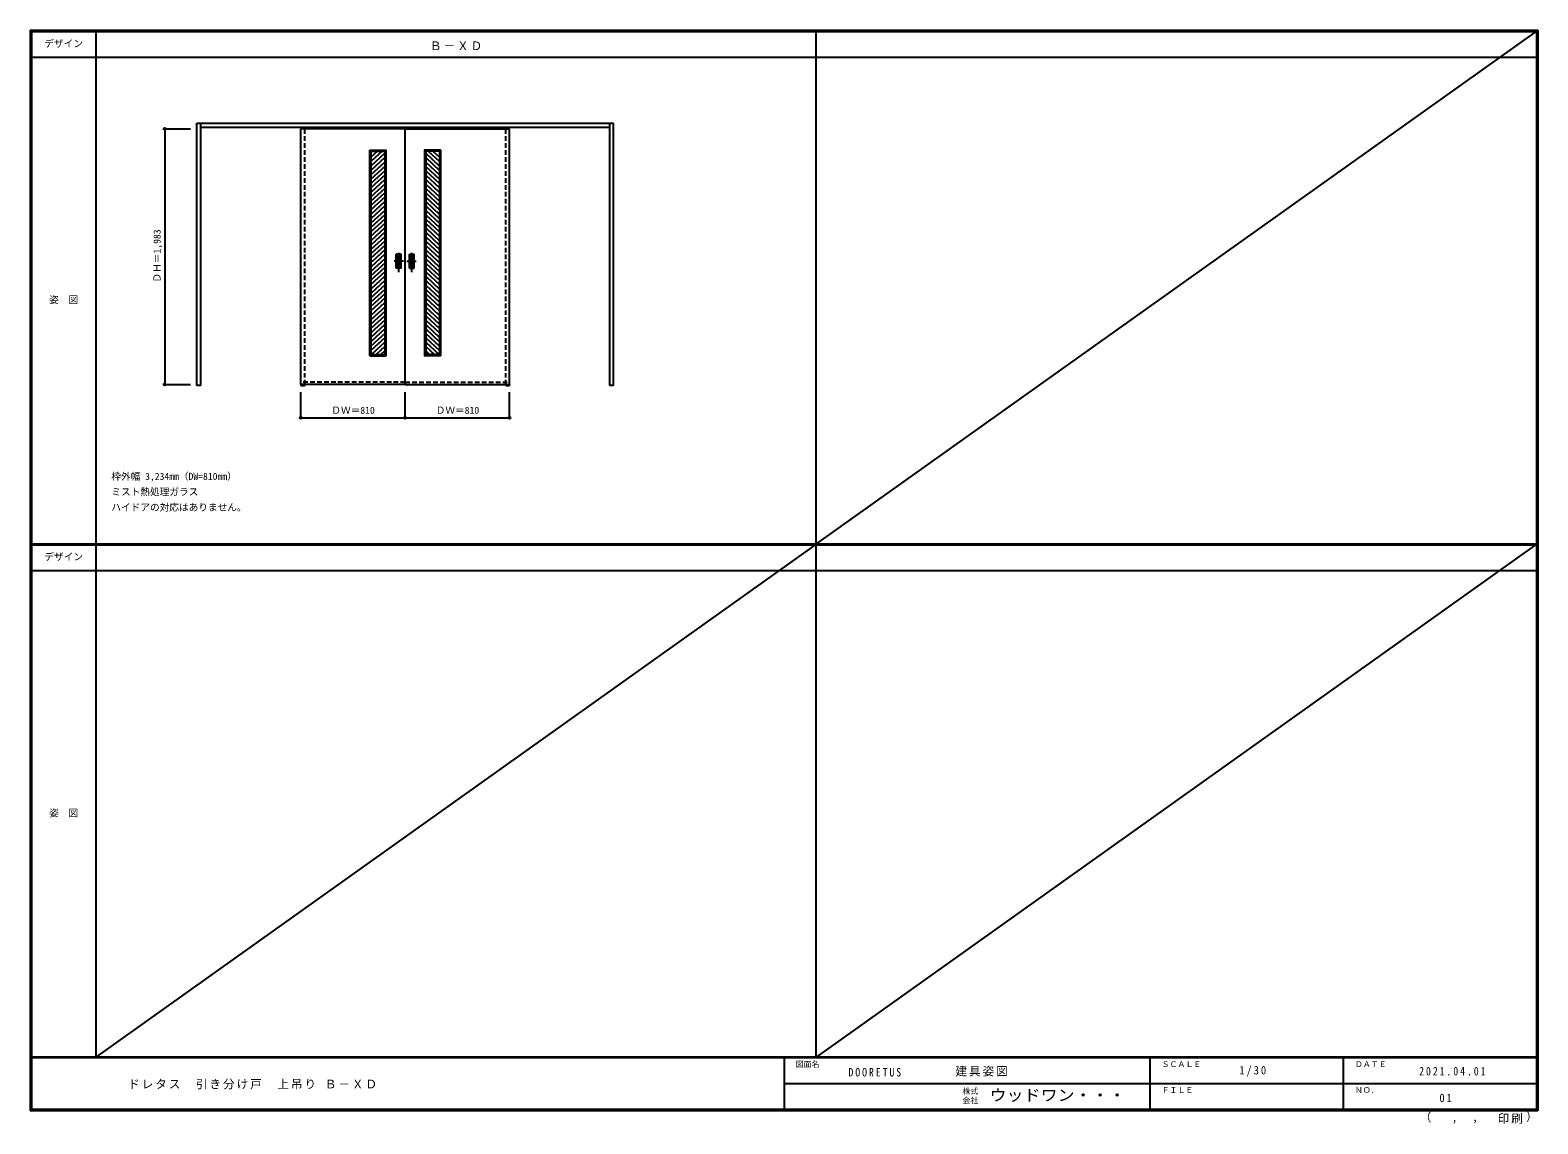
# Model space of a CAD drawing. Units: millimetres, scale not verified. Extents: x -6000 to 5700, y -4307 to 4175.
import ezdxf
from ezdxf.enums import TextEntityAlignment as Align

# ---------------------------------------------------------------- set-up
doc = ezdxf.new("R2010")
doc.units = ezdxf.units.MM
doc.header["$LTSCALE"] = 30
doc.header["$PDMODE"] = 32
doc.header["$PDSIZE"] = 15
doc.linetypes.add('CHAIN1', pattern=[8, 5, -1, 1, -1])
doc.linetypes.add('DASHED1', pattern=[1.8, 1.2, -0.6])
for name, color, linetype in [('0-2_扉', 7, 'Continuous'), ('0-4_枠', 3, 'Continuous'), ('0-6_引手', 7, 'Continuous'), ('0-A_文字', 7, 'Continuous'), ('0-B_寸法', 7, 'Continuous'), ('0-C_ハッチ', 4, 'Continuous'), ('F-1_枠', 6, 'Continuous'), ('F-A_文字', 7, 'Continuous')]:
    doc.layers.add(name, color=color, linetype=linetype)
doc.styles.add('ＭＳ ゴシック', font='')
doc.styles.get('ＭＳ ゴシック').set_extended_font_data('MS Gothic')

msp = doc.modelspace()

# ---------------------------------------------------------------- linework, layer by layer
at = {"layer": '0-2_扉'}
for p, q in [((-3899.15, 1426.5), (-3899.15, 3409.5)), ((-2279.15, 1426.5), (-2279.15, 3409.5)), ((-3364.15, 3245.5), (-3355.15, 3236.5)), ((-3364.15, 1650.5), (-3364.15, 3245.5)), ((-3355.15, 3236.5), (-3248.15, 3236.5)), ((-3355.15, 3236.5), (-3355.15, 1659.5)), ((-3248.15, 3236.5), (-3248.15, 1659.5)), ((-3239.15, 3245.5), (-3239.15, 1650.5)), ((-2939.15, 3245.5), (-2939.15, 1650.5)), ((-2823.15, 3236.5), (-2930.15, 3236.5)), ((-2930.15, 3236.5), (-2930.15, 1659.5)), ((-2814.15, 3245.5), (-2823.15, 3236.5)), ((-2823.15, 3236.5), (-2823.15, 1659.5)), ((-2814.15, 1650.5), (-2814.15, 3245.5)), ((-3364.15, 1650.5), (-3355.15, 1659.5)), ((-3355.15, 1659.5), (-3248.15, 1659.5)), ((-3355.15, 1659.5), (-3248.15, 1659.5)), ((-2823.15, 1659.5), (-2930.15, 1659.5)), ((-2823.15, 1659.5), (-2930.15, 1659.5)), ((-2814.15, 1650.5), (-2823.15, 1659.5)), ((-3089.15, 1426.5), (-3899.15, 1426.5)), ((-3089.15, 1426.5), (-2279.15, 1426.5))]:
    msp.add_line(p, q, dxfattribs=at)
at = {"layer": '0-2_扉', "linetype": 'DASHED1'}
for q in [(-3899.15, 1444.5), (-2279.15, 1444.5)]:
    msp.add_line((-3089.15, 1444.5), q, dxfattribs=at)
at = {"layer": '0-2_扉'}
for points in [[(-3089.15, 1426.5), (-3089.15, 3409.5), (-3899.15, 3409.5)], [(-3089.15, 1426.5), (-3089.15, 3409.5), (-2279.15, 3409.5)], [(-3364.15, 3245.5), (-3239.15, 3245.5), (-3248.15, 3236.5)], [(-2814.15, 3245.5), (-2939.15, 3245.5), (-2930.15, 3236.5)], [(-3364.15, 1650.5), (-3239.15, 1650.5), (-3248.15, 1659.5)], [(-2814.15, 1650.5), (-2939.15, 1650.5), (-2930.15, 1659.5)]]:
    msp.add_lwpolyline(points, dxfattribs=at)
at = {"layer": '0-4_枠'}
for p, q in [((-4706.15, 1418), (-4706.15, 3453)), ((-4706.15, 3453), (-1472.15, 3453)), ((-4676.15, 1418), (-4676.15, 3453)), ((-4676.15, 3423), (-1502.15, 3423)), ((-1502.15, 1418), (-1502.15, 3453)), ((-1472.15, 1418), (-1472.15, 3453)), ((-4676.15, 1418), (-4706.15, 1418)), ((-3899.15, 1426.5), (-3899.15, 1418)), ((-3899.15, 1418), (-3869.15, 1418)), ((-3869.15, 1426.5), (-3869.15, 1418)), ((-2309.15, 1426.5), (-2309.15, 1418)), ((-2309.15, 1418), (-2279.15, 1418)), ((-2279.15, 1426.5), (-2279.15, 1418)), ((-1472.15, 1418), (-1502.15, 1418))]:
    msp.add_line(p, q, dxfattribs=at)
at = {"layer": '0-4_枠', "color": 4, "linetype": 'DASHED1'}
for p, q in [((-3899.15, 1426), (-3899.15, 3423)), ((-3869.15, 1426), (-3869.15, 3423)), ((-2309.15, 1426), (-2309.15, 3423)), ((-2279.15, 1426), (-2279.15, 3423))]:
    msp.add_line(p, q, dxfattribs=at)
at = {"layer": '0-6_引手', "linetype": 'CHAIN1'}
for p, q in [((-3140.15, 2298.77), (-3140.15, 2469.62)), ((-3038.15, 2298.77), (-3038.15, 2469.62)), ((-3102.08, 2384), (-3174.59, 2384)), ((-3076.22, 2384), (-3003.71, 2384))]:
    msp.add_line(p, q, dxfattribs=at)
at = {"layer": '0-6_引手'}
for p, q in [((-3121.15, 2439), (-3159.15, 2439)), ((-3159.15, 2329), (-3159.15, 2439)), ((-3127.65, 2423), (-3152.65, 2423)), ((-3152.65, 2345), (-3152.65, 2423)), ((-3127.65, 2345), (-3152.65, 2345)), ((-3127.65, 2345), (-3127.65, 2423)), ((-3121.15, 2329), (-3121.15, 2439)), ((-3057.15, 2439), (-3019.15, 2439)), ((-3057.15, 2329), (-3057.15, 2439)), ((-3050.65, 2423), (-3025.65, 2423)), ((-3050.65, 2345), (-3050.65, 2423)), ((-3050.65, 2345), (-3025.65, 2345)), ((-3025.65, 2345), (-3025.65, 2423)), ((-3019.15, 2329), (-3019.15, 2439)), ((-3121.15, 2329), (-3159.15, 2329)), ((-3057.15, 2329), (-3019.15, 2329))]:
    msp.add_line(p, q, dxfattribs=at)
at = {"layer": '0-6_引手', "linetype": 'DASHED1'}
for p, q in [((-3156.15, 2333), (-3156.15, 2435)), ((-3022.15, 2333), (-3022.15, 2435)), ((-3124.15, 2333), (-3156.15, 2333)), ((-3054.15, 2333), (-3022.15, 2333))]:
    msp.add_line(p, q, dxfattribs=at)
for points in [[(-3124.15, 2333), (-3124.15, 2435), (-3156.15, 2435)], [(-3054.15, 2333), (-3054.15, 2435), (-3022.15, 2435)]]:
    msp.add_lwpolyline(points, dxfattribs=at)
at = {"layer": '0-B_寸法', "color": 4}
for p, q in [((-4956.15, 3409.5), (-4756.15, 3409.5)), ((-4956.15, 3409.5), (-4956.15, 1426.5)), ((-4956.15, 1426.5), (-4756.15, 1426.5)), ((-3899.15, 1168), (-3899.15, 1368)), ((-3089.15, 1168), (-3089.15, 1368)), ((-2279.15, 1168), (-2279.15, 1368)), ((-3899.15, 1168), (-2279.15, 1168))]:
    msp.add_line(p, q, dxfattribs=at)
at = {"layer": '0-B_寸法'}
for p in [(-4956.15, 3409.5), (-4956.15, 1426.5), (-3899.15, 1168), (-3089.15, 1168), (-2279.15, 1168)]:
    msp.add_point(p, dxfattribs=at)
at = {"layer": '0-C_ハッチ'}
for p, q in [((-3304.43, 3236.5), (-3355.15, 3189.54)), ((-3267.63, 3236.5), (-3355.15, 3155.46)), ((-3248.15, 3220.47), (-3355.15, 3121.39)), ((-3248.15, 3186.4), (-3355.15, 3087.32)), ((-2930.15, 3220.47), (-2823.15, 3121.39)), ((-2930.15, 3186.4), (-2823.15, 3087.32)), ((-2910.67, 3236.5), (-2823.15, 3155.46)), ((-2873.87, 3236.5), (-2823.15, 3189.54)), ((-3248.15, 3152.33), (-3355.15, 3053.25)), ((-3248.15, 3118.25), (-3355.15, 3019.18)), ((-3248.15, 3084.18), (-3355.15, 2985.11)), ((-3248.15, 3050.11), (-3355.15, 2951.04)), ((-2930.15, 3152.33), (-2823.15, 3053.25)), ((-2930.15, 3118.25), (-2823.15, 3019.18)), ((-2930.15, 3084.18), (-2823.15, 2985.11)), ((-2930.15, 3050.11), (-2823.15, 2951.04)), ((-3248.15, 3016.04), (-3355.15, 2916.97)), ((-3248.15, 2981.97), (-3355.15, 2882.9)), ((-3248.15, 2947.9), (-3355.15, 2848.83)), ((-2930.15, 3016.04), (-2823.15, 2916.97)), ((-2930.15, 2981.97), (-2823.15, 2882.9)), ((-2930.15, 2947.9), (-2823.15, 2848.83)), ((-3248.15, 2913.83), (-3355.15, 2814.75)), ((-3248.15, 2879.76), (-3355.15, 2780.68)), ((-3248.15, 2845.69), (-3355.15, 2746.61)), ((-3248.15, 2811.62), (-3355.15, 2712.54)), ((-2930.15, 2913.83), (-2823.15, 2814.75)), ((-2930.15, 2879.76), (-2823.15, 2780.68)), ((-2930.15, 2845.69), (-2823.15, 2746.61)), ((-2930.15, 2811.62), (-2823.15, 2712.54)), ((-3248.15, 2777.54), (-3355.15, 2678.47)), ((-3248.15, 2743.47), (-3355.15, 2644.4)), ((-3248.15, 2709.4), (-3355.15, 2610.33)), ((-2930.15, 2777.54), (-2823.15, 2678.47)), ((-2930.15, 2743.47), (-2823.15, 2644.4)), ((-2930.15, 2709.4), (-2823.15, 2610.33)), ((-3248.15, 2675.33), (-3355.15, 2576.26)), ((-3248.15, 2641.26), (-3355.15, 2542.19)), ((-3248.15, 2607.19), (-3355.15, 2508.11)), ((-2930.15, 2675.33), (-2823.15, 2576.26)), ((-2930.15, 2641.26), (-2823.15, 2542.19)), ((-2930.15, 2607.19), (-2823.15, 2508.11)), ((-3248.15, 2573.12), (-3355.15, 2474.04)), ((-3248.15, 2539.05), (-3355.15, 2439.97)), ((-3248.15, 2504.98), (-3355.15, 2405.9)), ((-3248.15, 2470.9), (-3347.54, 2378.87)), ((-2930.15, 2573.12), (-2823.15, 2474.04)), ((-2930.15, 2539.05), (-2823.15, 2439.97)), ((-2930.15, 2504.98), (-2823.15, 2405.9)), ((-2930.15, 2470.9), (-2830.76, 2378.87)), ((-3248.15, 2436.83), (-3355.15, 2337.76)), ((-3248.15, 2402.76), (-3355.15, 2303.69)), ((-3248.15, 2368.69), (-3355.15, 2269.62)), ((-2930.15, 2436.83), (-2823.15, 2337.76)), ((-2930.15, 2402.76), (-2823.15, 2303.69)), ((-2930.15, 2368.69), (-2823.15, 2269.62)), ((-3248.15, 2334.62), (-3355.15, 2235.55)), ((-3248.15, 2300.55), (-3355.15, 2201.48)), ((-3248.15, 2266.48), (-3355.15, 2167.4)), ((-3248.15, 2232.41), (-3355.15, 2133.33)), ((-2930.15, 2334.62), (-2823.15, 2235.55)), ((-2930.15, 2300.55), (-2823.15, 2201.48)), ((-2930.15, 2266.48), (-2823.15, 2167.4)), ((-2930.15, 2232.41), (-2823.15, 2133.33)), ((-3248.15, 2198.34), (-3355.15, 2099.26)), ((-3248.15, 2164.27), (-3355.15, 2065.19)), ((-3248.15, 2130.19), (-3355.15, 2031.12)), ((-2930.15, 2198.34), (-2823.15, 2099.26)), ((-2930.15, 2164.27), (-2823.15, 2065.19)), ((-2930.15, 2130.19), (-2823.15, 2031.12)), ((-3248.15, 2096.12), (-3355.15, 1997.05)), ((-3248.15, 2062.05), (-3355.15, 1962.98)), ((-3248.15, 2027.98), (-3355.15, 1928.91)), ((-3248.15, 1993.91), (-3355.15, 1894.84)), ((-2930.15, 2096.12), (-2823.15, 1997.05)), ((-2930.15, 2062.05), (-2823.15, 1962.98)), ((-2930.15, 2027.98), (-2823.15, 1928.91)), ((-2930.15, 1993.91), (-2823.15, 1894.84)), ((-3248.15, 1959.84), (-3355.15, 1860.76)), ((-3248.15, 1925.77), (-3355.15, 1826.69)), ((-3248.15, 1891.7), (-3355.15, 1792.62)), ((-2930.15, 1959.84), (-2823.15, 1860.76)), ((-2930.15, 1925.77), (-2823.15, 1826.69)), ((-2930.15, 1891.7), (-2823.15, 1792.62)), ((-3248.15, 1857.63), (-3355.15, 1758.55)), ((-3248.15, 1823.55), (-3355.15, 1724.48)), ((-3248.15, 1789.48), (-3355.15, 1690.41)), ((-3248.15, 1755.41), (-3351.74, 1659.5)), ((-2930.15, 1857.63), (-2823.15, 1758.55)), ((-2930.15, 1823.55), (-2823.15, 1724.48)), ((-2930.15, 1789.48), (-2823.15, 1690.41)), ((-2930.15, 1755.41), (-2826.57, 1659.5)), ((-3248.15, 1721.34), (-3314.94, 1659.5)), ((-3248.15, 1687.27), (-3278.14, 1659.5)), ((-2930.15, 1721.34), (-2863.36, 1659.5)), ((-2930.15, 1687.27), (-2900.16, 1659.5))]:
    msp.add_line(p, q, dxfattribs=at)
at = {"layer": 'F-1_枠'}
for p, q in [((-6000, 4175), (5700, 4175)), ((-6000, 4175), (-6000, -4205)), ((-6000, 4170), (5700, 4170)), ((-6000, 4165), (5700, 4165)), ((-5995, 4175), (-5995, -4205)), ((-5990, 4175), (-5990, -4205)), ((-5490, 4175), (-5490, -3790)), ((100, -3790), (100, 4175)), ((5690, 4175), (5690, -4205)), ((5695, 4175), (5695, -4205)), ((5700, 4175), (5700, -4205)), ((-6000, 3965), (5700, 3965)), ((-6000, 190.5), (5700, 190.5)), ((-6000, 187.5), (5700, 187.5)), ((-6000, 184.5), (5700, 184.5)), ((-6000, -15.5), (5700, -15.5)), ((5700, -3790), (-6000, -3790)), ((5700, -3795), (-6000, -3795)), ((-150, -3795), (-150, -4195)), ((2690, -3795), (2690, -4195)), ((4190, -3795), (4190, -4195)), ((-150, -3995), (5690, -3995.01)), ((5700, -4195), (-6000, -4195)), ((5700, -4200), (-6000, -4200)), ((5700, -4205), (-6000, -4205))]:
    msp.add_line(p, q, dxfattribs=at)
at = {"layer": 'F-A_文字'}
for p, q in [((5690, 4168), (100, 190.5)), ((100, 187.5), (-5490, -3790)), ((5690, 187.5), (100, -3790))]:
    msp.add_line(p, q, dxfattribs=at)

# ---------------------------------------------------------------- texts
at = {"layer": '0-A_文字', "style": 'ＭＳ ゴシック'}
for s, p in [('枠外幅 3,234mm（DW=810mm）', (-5370, 670.5)), ('ミスト熱処理ガラス', (-5370, 550.5)), ('ハイドアの対応はありません。', (-5370, 430.5))]:
    msp.add_text(s, height=54.99, dxfattribs=at).set_placement(p, align=Align.BOTTOM_LEFT)
at = {"layer": '0-A_文字', "insert": (-2897.5, 4020), "char_height": 65.98, "attachment_point": 7, "style": 'ＭＳ ゴシック'}
msp.add_mtext('\\T1.17;Ｂ－ＸＤ', dxfattribs=at)
at = {"layer": '0-B_寸法', "style": 'ＭＳ ゴシック'}
msp.add_text('ＤＨ＝1,983', height=54.99, rotation=90, dxfattribs=at).set_placement((-4971.15, 2217.75), align=Align.BOTTOM_LEFT)
for p in [(-3662.9, 1183), (-2852.9, 1183)]:
    msp.add_text('ＤＷ＝810', height=54.99, dxfattribs=at).set_placement(p, align=Align.BOTTOM_LEFT)
at = {"layer": 'F-A_文字', "style": 'ＭＳ ゴシック'}
for s, height, p in [('デザイン', 54.99, (-5890, 4027.5)), ('姿\u3000図', 54.99, (-5852.5, 2040.25)), ('デザイン', 54.99, (-5890, 47)), ('姿\u3000図', 54.99, (-5852.5, -1940.25)), ('図面名', 43.99, (-60, -3880)), ('ＳＣＡＬＥ', 43.99, (2780, -3880)), ('ＤＡＴＥ', 43.99, (4280, -3880)), ('株式', 43.99, (1235, -4089)), ('ＦＩＬＥ', 43.99, (2780, -4080)), ('ＮＯ．', 43.99, (4280, -4080)), ('会社', 43.99, (1235, -4161)), ('（', 65.98, (4784.03, -4308.31)), ('）', 65.98, (5608.4, -4304.13)), (',', 65.98, (5031.28, -4308.31)), (',', 65.98, (5190.2, -4305.53))]:
    msp.add_text(s, height=height, dxfattribs=at).set_placement(p, align=Align.BOTTOM_LEFT)
at = {"layer": 'F-A_文字', "style": 'ＭＳ ゴシック', "width": 1.1}
msp.add_text('ウッドワン・・・', height=87.98, dxfattribs=at).set_placement((1445, -4155), align=Align.BOTTOM_LEFT)
at = {"layer": 'F-A_文字', "char_height": 65.98, "attachment_point": 7, "style": 'ＭＳ ゴシック'}
for s, insert in [('\\T1.17;建具姿図', (1180.42, -3940)), ('\\T1.38;\\W0.9;1/30', (3383.75, -3940)), ('\\T1.17;ドレタス\u3000引き分け戸\u3000上吊り\\~Ｂ－ＸＤ', (-5240, -4040)), ('\\T1.39;\\W0.85;DOORETUS', (350, -3940.79)), ('\\T1.39;\\W0.85;2021.04.01', (4778.75, -3932.5)), ('\\T1.36;\\W0.9;01', (4936.25, -4140)), ('\\T1.17;印刷', (5388.15, -4306.92))]:
    msp.add_mtext(s, dxfattribs=dict(at, insert=insert))

doc.saveas('drawing.dxf')
